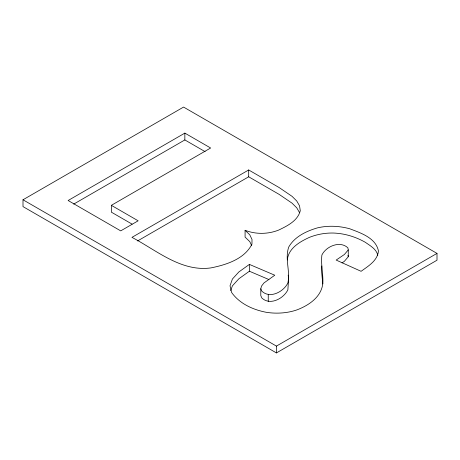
<?xml version="1.0" encoding="UTF-8"?>
<svg xmlns="http://www.w3.org/2000/svg" width="460" height="460" viewBox="0 0 460 460"><rect width="100%" height="100%" fill="white"/><g stroke="black" fill="none" stroke-linecap="round" stroke-linejoin="round"><path stroke-width="0.69" d="M321.77 265.96L321.603 271.475L322.782 283.969M287.322 259.975C288.426 248.222 299.839 241.736 309.534 237.308C317.135 234.307 325.249 232.858 333.419 233.036C344.609 233.444 355.551 236.739 365.269 242.27C370.076 245.686 376.429 249.004 377.769 255.271M288.196 275.143L288.604 278.547L287.88 289.777C283.676 298.592 269.939 305.934 261.798 297.93L260.791 295.602L260.791 288.782L261.51 286.12L263.959 282.957L274.769 275.218L249.406 264.402L238.884 271.935L232.403 279.047L230.023 285.786L231.535 292.359C239.436 303.617 252.804 309.672 265.978 312.242A38.767 22.379 0 0 0 297.103 309.827C308.953 305.296 321.5 296.89 322.862 283.188C323.265 273.74 320.769 264.454 321.891 255.001C326.146 246.278 340.049 240.407 347.869 247.825L348.26 249.929L348.26 256.749L344.373 261.326L342.027 262.919M230.736 290.588L232.403 285.867L238.884 278.754L249.406 271.227L249.406 264.402M348.26 249.929L344.373 254.501L336.156 260.078L361.089 271.308C368.201 266.104 377.579 260.751 378.453 250.964C375.797 237.883 360.795 232.973 349.738 228.775C339.187 225.871 327.957 225.348 317.279 227.918C306.228 231.207 294.67 236.624 288.748 247.014C284.619 258.761 290.455 270.969 287.88 282.957C283.676 291.767 269.939 299.109 261.798 291.111L260.791 288.782M23 199.784L183.569 107.076L437 253.397L437 260.216L276.431 352.923L23 206.603L23 199.784L276.431 346.098L437 253.397M111.349 205.333L210.64 148.005L184.845 133.112L68.12 200.508L120.715 230.874L138.155 220.806L111.349 205.333L111.349 212.152L132.06 224.112M73.709 204.102L184.845 139.938L205.114 151.639M245.082 230.293C255.812 234.473 267.967 234.318 278.656 230.086C287.322 225.889 297.735 220.886 300.276 210.737L299.552 205.833L296.746 201.003L292.06 196.345L279.093 187.525L248.687 169.97L131.957 237.366C156.458 250.205 181.027 271.986 210.818 267.921C226.193 264.851 244.484 259.118 251.965 244.122L251.999 239.441L249.763 234.784L245.082 230.293L245.082 237.113L249.763 241.603L251.718 245.68M137.546 240.959L248.687 176.795L279.093 194.35L292.06 203.17L296.746 207.828L299.552 212.652M249.406 271.227L268.916 279.548M347.996 255.346L348.26 256.749M276.431 346.098L276.431 352.923M268.249 294.624L268.249 301.449M248.687 169.97L248.687 176.795M184.845 133.112L184.845 139.938"/></g></svg>
